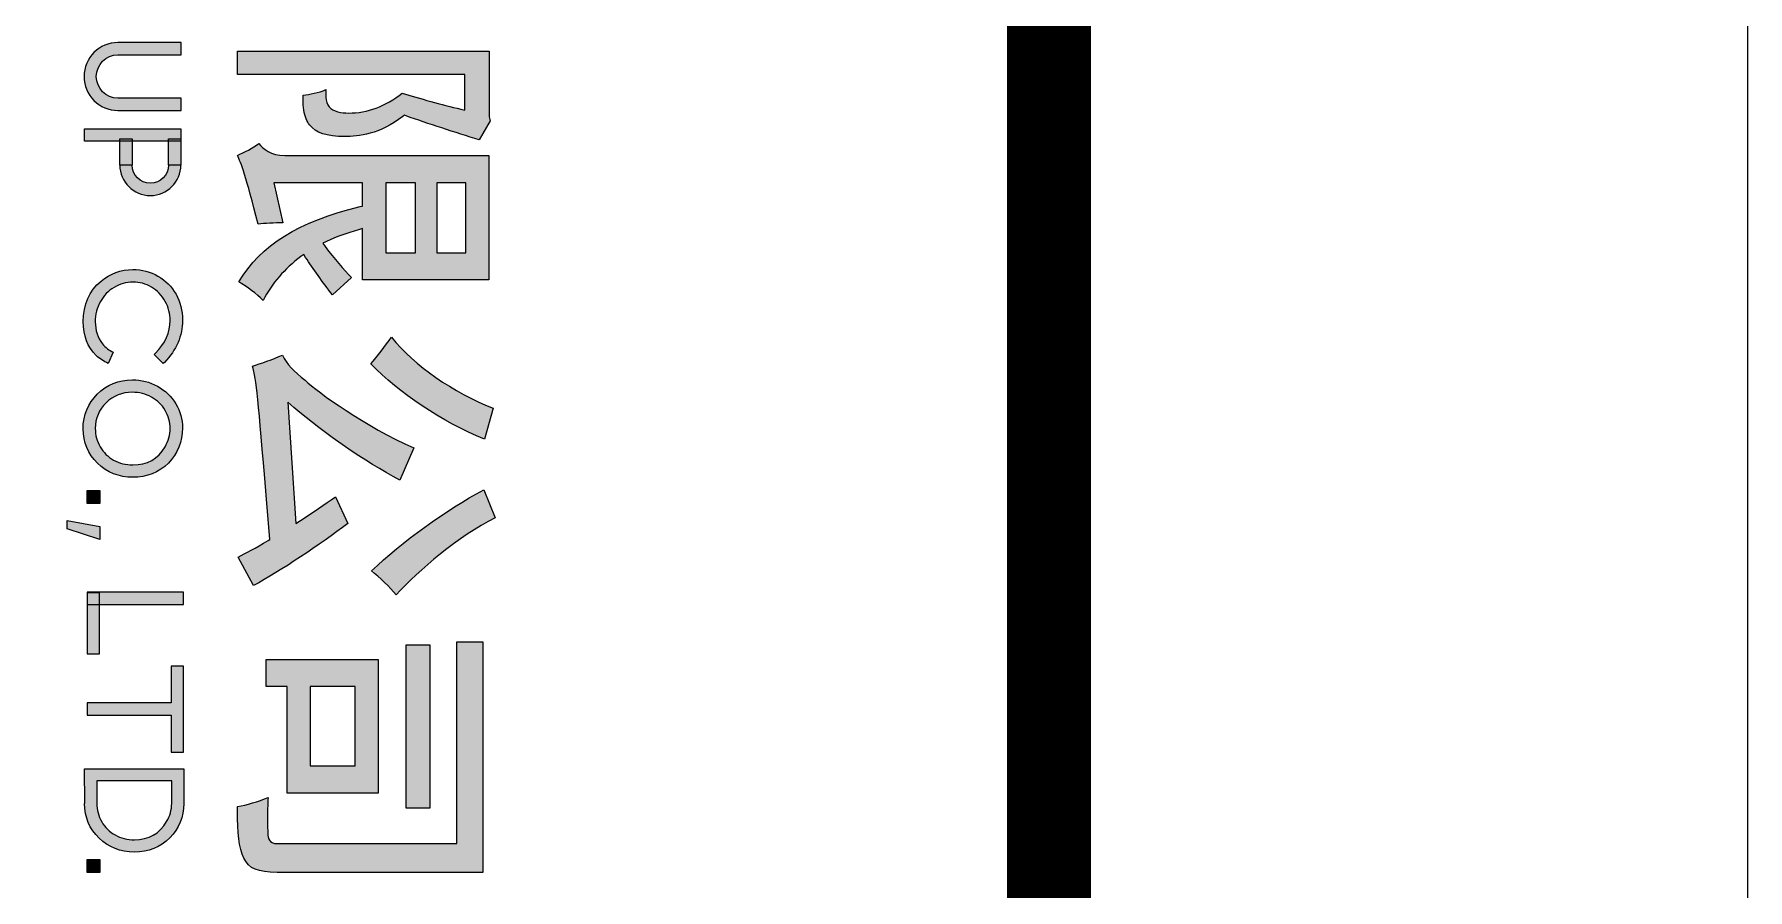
# Model space of a CAD drawing. Header units: millimetres. Extents: x 434053 to 1059003, y -2417481 to 936527.
# Drawn here: x 607275 to 608501, y -1806685 to -1806072 of the extents above; entities that cross this region are included whole.
import ezdxf

# ---------------------------------------------------------------- set-up
doc = ezdxf.new("R2010")
doc.units = ezdxf.units.MM
doc.header["$LTSCALE"] = 1000
doc.header["$MEASUREMENT"] = 0
for name, color, linetype in [('_U+56FE_U+5C42 1', 7, 'Continuous'), ('A-ANNO-TTLB', 7, 'Continuous'), ('图框层', 3, 'Continuous')]:
    doc.layers.add(name, color=color, linetype=linetype)

# ---------------------------------------------------------------- blocks, each defined once
blk = doc.blocks.new('asdfgafglogo2021h')
at = {"layer": '_U+56FE_U+5C42 1'}
h = blk.add_hatch(color=256, dxfattribs=at)
h.dxf.hatch_style = 2
edge = h.paths.add_edge_path()
edge.add_spline(control_points=[(397508.9393783348, -17780.56465822769), (397508.9393783348, -17780.56465822769), (397508.9393783348, -17420.42805460516), (397508.9393783348, -17420.42805460516), (397508.9393783348, -17420.42805460516), (397602.7497277742, -17420.42805460516), (397602.7497277742, -17420.42805460516), (397602.7497277742, -17420.42805460516), (397608.7246345655, -17418.71288142959), (397608.7246345655, -17418.71288142959), (397608.7246345655, -17418.71288142959), (397636.0380202476, -17434.49114762487), (397636.0380202476, -17434.49114762487), (397625.4583546409, -17468.4097753752), (397612.3872093004, -17508.42274185571), (397601.6151258181, -17539.13661663203), (397601.6151258181, -17539.13661663203), (397600.7724682252, -17541.53188748835), (397600.7724682252, -17541.53188748835), (397600.7724682252, -17541.53188748835), (397602.3283989776, -17543.54232258391), (397602.3283989776, -17543.54232258391), (397628.1488873492, -17577.16900596395), (397631.1446346188, -17607.13974961574), (397631.1446346188, -17626.77300851899), (397631.1446346188, -17652.6233554899), (397625.8332377432, -17668.66039055882), (397614.4109145436, -17677.21635113869), (397609.4710832207, -17681.16755278683), (397602.9753211454, -17683.66235013308), (397593.2084551855, -17685.44387430189), (397588.7695738492, -17686.19032297601), (397583.3254749904, -17686.48226734633), (397577.6226072644, -17686.48226734633), (397575.6652530129, -17686.48226734633), (397573.6879934639, -17686.44909184964), (397571.6941461671, -17686.38274085636), (397571.0306362514, -17676.89123127177), (397568.4396300304, -17664.51345348059), (397564.0339241897, -17653.85748396434), (397566.1704261185, -17653.95369290462), (397568.0514767296, -17654.01672634817), (397569.7832376097, -17654.01672634817), (397571.5315862377, -17654.01672634817), (397574.6932109863, -17653.82430846778), (397574.7396566804, -17653.82430846778), (397580.2467889813, -17653.82430846778), (397584.9776146805, -17652.33472866928), (397588.3946907467, -17649.3854270192), (397595.8790825964, -17643.81194358603), (397597.5013643405, -17631.04933003405), (397597.5013643405, -17621.39194296627), (397597.5013643405, -17594.40699401077), (397587.943504004, -17568.58318743718), (397569.0699644503, -17544.6437490719), (397576.5875317958, -17520.2464888532), (397585.3027345393, -17488.36815414537), (397591.9909144901, -17460.69978995932), (397591.9909144901, -17460.69978995932), (397593.4010630781, -17454.90071314913), (397593.4010630781, -17454.90071314913), (397593.4010630781, -17454.90071314913), (397542.5859661628, -17454.90071314913), (397542.5859661628, -17454.90071314913), (397542.5859661628, -17454.90071314913), (397542.5859661628, -17780.56465822769), (397542.5859661628, -17780.56465822769), (397542.5859661628, -17780.56465822769), (397508.9393783348, -17780.56465822769), (397508.9393783348, -17780.56465822769)], knot_values=[0, 0, 0, 0, 1, 1, 1, 2, 2, 2, 3, 3, 3, 4, 4, 4, 5, 5, 5, 6, 6, 6, 7, 7, 7, 8, 8, 8, 9, 9, 9, 10, 10, 10, 11, 11, 11, 12, 12, 12, 13, 13, 13, 14, 14, 14, 15, 15, 15, 16, 16, 16, 17, 17, 17, 18, 18, 18, 19, 19, 19, 20, 20, 20, 21, 21, 21, 22, 22, 22, 23, 23, 23, 23], degree=3, periodic=0)
edge = h.paths.add_edge_path()
edge.add_spline(control_points=[(397658.1163126944, -17780.53148273109), (397654.1153479023, -17771.07314864301), (397647.2480202744, -17758.21100860114), (397641.3029714291, -17749.85078345144), (397648.4290679244, -17744.14791558143), (397658.3419060658, -17732.64928845086), (397658.3419060658, -17712.85346961423), (397658.3419060658, -17712.85346961423), (397658.3419060658, -17420.81620791565), (397658.3419060658, -17420.81620791565), (397658.3419060658, -17420.81620791565), (397835.9966860096, -17420.81620791565), (397835.9966860096, -17420.81620791565), (397835.9966860096, -17420.81620791565), (397835.9966860096, -17601.37053075253), (397835.9966860096, -17601.37053075253), (397835.9966860096, -17601.37053075253), (397762.9077512394, -17601.37053075253), (397762.9077512394, -17601.37053075253), (397762.9077512394, -17601.37053075253), (397764.5930664254, -17607.33216749617), (397764.5930664254, -17607.33216749617), (397769.290716629, -17624.11565123927), (397774.7812611819, -17639.11429326383), (397781.3898199429, -17653.20724423046), (397781.3898199429, -17653.20724423046), (397783.8547592798, -17658.45560779667), (397783.8547592798, -17658.45560779667), (397783.8547592798, -17658.45560779667), (397788.4860584919, -17654.95891045233), (397788.4860584919, -17654.95891045233), (397805.9662272225, -17641.73847504694), (397821.7909387132, -17628.16306182761), (397832.7421698727, -17617.08576350422), (397832.7421698727, -17617.08576350422), (397857.8029393909, -17644.42900782328), (397857.8029393909, -17644.42900782328), (397839.496897049, -17658.68451872344), (397820.1719745187, -17672.54855876337), (397804.2145610448, -17682.81969251881), (397804.2145610448, -17682.81969251881), (397800.0045906293, -17685.54008324209), (397800.0045906293, -17685.54008324209), (397800.0045906293, -17685.54008324209), (397802.9671624032, -17689.55763588352), (397802.9671624032, -17689.55763588352), (397820.3643923943, -17713.1752719315), (397841.4241971204, -17731.28577553959), (397865.6588967935, -17743.53416889388), (397856.439426514, -17752.99250298196), (397845.9426996468, -17766.85986057154), (397839.2843776421, -17778.42483869535), (397786.7542976117, -17747.71428146871), (397752.4276121201, -17692.44058654028), (397731.4640163317, -17604.96675458678), (397731.4640163317, -17604.96675458678), (397730.6080885404, -17601.37053075253), (397730.6080885404, -17601.37053075253), (397730.6080885404, -17601.37053075253), (397697.366241761, -17601.37053075253), (397697.366241761, -17601.37053075253), (397697.366241761, -17601.37053075253), (397697.366241761, -17728.24026494935), (397697.366241761, -17728.24026494935), (397697.366241761, -17728.24026494935), (397754.7764372218, -17715.44447590072), (397754.7764372218, -17715.44447590072), (397754.7100862302, -17727.49713382488), (397755.3603259476, -17741.42752485814), (397756.44516466, -17750.72661656239), (397688.3126489605, -17768.2532314298), (397668.4836551281, -17775.18691022468), (397658.1163126944, -17780.53148273109)], knot_values=[0, 0, 0, 0, 1, 1, 1, 2, 2, 2, 3, 3, 3, 4, 4, 4, 5, 5, 5, 6, 6, 6, 7, 7, 7, 8, 8, 8, 9, 9, 9, 10, 10, 10, 11, 11, 11, 12, 12, 12, 13, 13, 13, 14, 14, 14, 15, 15, 15, 16, 16, 16, 17, 17, 17, 18, 18, 18, 19, 19, 19, 20, 20, 20, 21, 21, 21, 22, 22, 22, 23, 23, 23, 24, 24, 24, 24], degree=3, periodic=0)
h.paths.add_polyline_path([(397697.366241761, -17568.16517617964), (397797.8017377091, -17568.16517617964), (397797.8017377091, -17525.65741235286), (397697.366241761, -17525.65741235286)])
h.paths.add_polyline_path([(397697.366241761, -17495.33169088713), (397797.8017377091, -17495.33169088713), (397797.8017377091, -17453.63672672772), (397697.366241761, -17453.63672672772)])
h = blk.add_hatch(color=256, dxfattribs=at)
h.dxf.hatch_style = 2
edge = h.paths.add_edge_path()
edge.add_spline(control_points=[(398233.0343844991, -17779.59261617654), (398227.623461136, -17768.34944037), (398220.1390692863, -17754.80720264733), (398209.2378069448, -17736.5341391058), (398209.2378069448, -17736.5341391058), (398207.7314338617, -17734.00948381256), (398207.7314338617, -17734.00948381256), (398207.7314338617, -17734.00948381256), (398144.3761895556, -17739.35405631897), (398144.3761895556, -17739.35405631897), (398008.6286958911, -17750.75979205899), (397978.1769083074, -17753.31762284887), (397959.7081098023, -17758.95413972556), (397956.4038304219, -17747.90669934914), (397949.6824749752, -17729.01988912003), (397943.9165738073, -17716.02836464135), (397957.0208946436, -17710.58426564497), (397967.3384738336, -17698.95293652796), (397979.991607927, -17683.56614119288), (397997.5513978476, -17665.58502202163), (398045.9212707061, -17596.73923142349), (398076.8607380779, -17528.21524314277), (398076.8607380779, -17528.21524314277), (398122.9151647242, -17547.94802853577), (398122.9151647242, -17547.94802853577), (398095.0674501663, -17599.75156651717), (398058.1995216972, -17653.53236409738), (398018.7206817098, -17699.86194513552), (398018.7206817098, -17699.86194513552), (398011.4983762768, -17708.3482371724), (398011.4983762768, -17708.3482371724), (398011.4983762768, -17708.3482371724), (398185.069252689, -17696.72022560504), (398185.069252689, -17696.72022560504), (398185.069252689, -17696.72022560504), (398180.580608109, -17689.97896469068), (398180.580608109, -17689.97896469068), (398169.2909868923, -17673.00306306717), (398157.6430703213, -17655.73521707339), (398146.9041623347, -17640.28207074504), (398146.9041623347, -17640.28207074504), (398185.1192208978, -17622.68910488434), (398185.1192208978, -17622.68910488434), (398214.9404690965, -17662.4731604381), (398252.7472640962, -17718.03548218724), (398273.8070688223, -17757.66029535719), (398273.8070688223, -17757.66029535719), (398233.0343844991, -17779.59261617654), (398233.0343844991, -17779.59261617654)], knot_values=[0, 0, 0, 0, 1, 1, 1, 2, 2, 2, 3, 3, 3, 4, 4, 4, 5, 5, 5, 6, 6, 6, 7, 7, 7, 8, 8, 8, 9, 9, 9, 10, 10, 10, 11, 11, 11, 12, 12, 12, 13, 13, 13, 14, 14, 14, 15, 15, 15, 16, 16, 16, 16], degree=3, periodic=0)
edge = h.paths.add_edge_path()
edge.add_spline(control_points=[(397956.3706549262, -17589.41739931819), (397946.6537511508, -17581.18655860532), (397930.5037208603, -17568.55332949015), (397918.1922943734, -17560.19310434043), (397959.6616641083, -17526.40386102693), (397997.1599269972, -17472.62306344675), (398019.7756624758, -17414.37020892132), (398019.7756624758, -17414.37020892132), (398064.3867516617, -17427.06978902968), (398064.3867516617, -17427.06978902968), (398038.9875920865, -17488.30180315208), (397998.1319690238, -17549.72955270467), (397956.3706549262, -17589.41739931819)], knot_values=[0, 0, 0, 0, 1, 1, 1, 2, 2, 2, 3, 3, 3, 4, 4, 4, 4], degree=3, periodic=0)
edge = h.paths.add_edge_path()
edge.add_spline(control_points=[(398252.8304095112, -17588.57474170396), (398211.407278795, -17545.35702224933), (398165.7115553716, -17482.08139753472), (398136.8951152556, -17428.04183108085), (398136.8951152556, -17428.04183108085), (398176.854999932, -17411.77920263482), (398176.854999932, -17411.77920263482), (398203.358903517, -17464.45857372711), (398251.307447579, -17520.63464216371), (398287.2365095172, -17553.25942554563), (398275.7843283712, -17562.52534175328), (398262.0961188092, -17577.00976358012), (398252.8304095112, -17588.57474170396)], knot_values=[0, 0, 0, 0, 1, 1, 1, 2, 2, 2, 3, 3, 3, 4, 4, 4, 4], degree=3, periodic=0)
h = blk.add_hatch(color=256, dxfattribs=at)
h.dxf.hatch_style = 2
edge = h.paths.add_edge_path()
edge.add_spline(control_points=[(398589.9629085811, -17780.20968041378), (398587.9060278423, -17767.63616719265), (398582.7206978506, -17750.07637682855), (398577.1803900541, -17736.63366559561), (398587.743467913, -17737.18437883964), (398598.6117603331, -17737.37679672011), (398607.7648796209, -17737.37679672011), (398617.1601800279, -17737.37679672011), (398624.7407808155, -17737.18437883964), (398628.3370045589, -17736.9886434096), (398628.3370045589, -17736.9886434096), (398628.3535923068, -17736.9886434096), (398628.3701800547, -17736.9886434096), (398634.573997767, -17736.9886434096), (398643.1266405811, -17735.53223910771), (398643.1266405811, -17723.18763681322), (398643.1266405811, -17723.18763681322), (398643.1266405811, -17466.4656912729), (398643.1266405811, -17466.4656912729), (398643.1266405811, -17466.4656912729), (398354.2675987565, -17466.4656912729), (398354.2675987565, -17466.4656912729), (398354.2675987565, -17466.4656912729), (398354.2675987565, -17429.11008207217), (398354.2675987565, -17429.11008207217), (398354.2675987565, -17429.11008207217), (398684.2244447631, -17429.11008207217), (398684.2244447631, -17429.11008207217), (398684.2244447631, -17429.11008207217), (398684.2244447631, -17723.60896562033), (398684.2244447631, -17723.60896562033), (398684.2244447631, -17751.79486755373), (398679.1386412588, -17763.78117448466), (398664.1070411826, -17771.13618208665), (398649.3006003473, -17778.68692511868), (398626.4924469932, -17780.23953836077), (398596.7672027673, -17780.23953836077), (398596.7672027673, -17780.23953836077), (398589.9629085811, -17780.20968041378), (398589.9629085811, -17780.20968041378)], knot_values=[0, 0, 0, 0, 1, 1, 1, 2, 2, 2, 3, 3, 3, 4, 4, 4, 5, 5, 5, 6, 6, 6, 7, 7, 7, 8, 8, 8, 9, 9, 9, 10, 10, 10, 11, 11, 11, 12, 12, 12, 13, 13, 13, 13], degree=3, periodic=0)
h.paths.add_polyline_path([(398379.5207861502, -17739.19149638553), (398379.5207861502, -17578.92067218574), (398570.8306001603, -17578.92067218574), (398570.8306001603, -17709.38663021683), (398418.123793049, -17709.38663021683), (398418.123793049, -17739.19149638553)])
h.paths.add_polyline_path([(398418.123793049, -17676.56611140481), (398531.8095820147, -17676.56611140481), (398531.8095820147, -17611.73787344812), (398418.123793049, -17611.73787344812)])
h.paths.add_polyline_path([(398358.41453573, -17538.90770570528), (398358.41453573, -17505.24784682864), (398592.3449091787, -17505.24784682864), (398592.3449091787, -17538.90770570528)])
h = blk.add_hatch(color=256, dxfattribs=at)
h.dxf.hatch_style = 2
edge = h.paths.add_edge_path()
edge.add_spline(control_points=[(397576.14572626, -17951.43334254938), (397576.14572626, -17968.50875019844), (397562.2647341471, -17982.40279554606), (397545.2224316351, -17982.40279554606), (397528.1602662997, -17982.40279554606), (397514.2761527148, -17968.50875019844), (397514.2761527148, -17951.43334254938), (397514.2761527148, -17951.43334254938), (397514.2761527148, -17861.15349726095), (397514.2761527148, -17861.15349726095), (397514.2761527148, -17861.15349726095), (397496.634655029, -17861.15349726095), (397496.634655029, -17861.15349726095), (397496.634655029, -17861.15349726095), (397496.634655029, -17951.43334254938), (397496.634655029, -17951.43334254938), (397496.634655029, -17978.21505016492), (397518.4307932845, -18000.00456802961), (397545.2224316351, -18000.00456802961), (397571.997517633, -18000.00456802961), (397593.7771035355, -17978.21505016492), (397593.7771035355, -17951.43334254938), (397593.7771035355, -17951.43334254938), (397593.7771035355, -17861.15349726095), (397593.7771035355, -17861.15349726095), (397593.7771035355, -17861.15349726095), (397576.14572626, -17861.15349726095), (397576.14572626, -17861.15349726095), (397576.14572626, -17861.15349726095), (397576.14572626, -17951.43334254938), (397576.14572626, -17951.43334254938)], knot_values=[0, 0, 0, 0, 1, 1, 1, 2, 2, 2, 3, 3, 3, 4, 4, 4, 5, 5, 5, 6, 6, 6, 7, 7, 7, 8, 8, 8, 9, 9, 9, 10, 10, 10, 10], degree=3, periodic=0)
h = blk.add_hatch(color=256, dxfattribs=at)
h.dxf.hatch_style = 2
h.paths.add_polyline_path([(397637.6211663615, -17999.09749906959), (397620.0953445942, -17999.09749906959), (397620.0953445942, -17861.42164538417), (397637.6211663615, -17861.42164538417)])
h = blk.add_hatch(color=256, dxfattribs=at)
h.dxf.hatch_style = 2
h.paths.add_polyline_path([(397671.890967186, -17878.9472770426), (397634.3303680599, -17878.9472770426), (397634.3303680599, -17861.42164538417), (397671.890967186, -17861.42164538417)])
h = blk.add_hatch(color=256, dxfattribs=at)
h.dxf.hatch_style = 2
edge = h.paths.add_edge_path()
edge.add_spline(control_points=[(397671.890967186, -17948.78496602375), (397671.890967186, -17948.78496602375), (397671.890967186, -17931.25933436528), (397671.890967186, -17931.25933436528), (397686.3113770037, -17931.25933436528), (397698.0469951866, -17919.52371588608), (397698.0469951866, -17905.103305704), (397698.0469951866, -17890.68289552185), (397686.3113770037, -17878.9472770426), (397671.890967186, -17878.9472770426), (397671.890967186, -17878.9472770426), (397671.890967186, -17861.42164538417), (397671.890967186, -17861.42164538417), (397695.9779510782, -17861.42164538417), (397715.5693159316, -17881.01632120329), (397715.5693159316, -17905.103305704), (397715.5693159316, -17929.19029020464), (397695.9779510782, -17948.78496602375), (397671.890967186, -17948.78496602375)], knot_values=[0, 0, 0, 0, 1, 1, 1, 2, 2, 2, 3, 3, 3, 4, 4, 4, 5, 5, 5, 6, 6, 6, 6], degree=3, periodic=0)
h = blk.add_hatch(color=256, dxfattribs=at)
h.dxf.hatch_style = 2
edge = h.paths.add_edge_path()
edge.add_spline(control_points=[(397939.8536972809, -17958.12380374732), (397937.0762124699, -17964.18527552033), (397933.1036477818, -17969.45885527701), (397927.6810969824, -17973.69625771802), (397919.0672525503, -17980.47941209434), (397908.5101618918, -17983.92230157764), (397896.3013435033, -17983.92230157764), (397885.8963374048, -17983.92230157764), (397876.1867272129, -17981.44937999685), (397867.4404639579, -17976.573056719), (397858.9524174077, -17971.88874073929), (397852.0865014383, -17965.26779942523), (397847.0181709905, -17956.90555054545), (397841.9034939545, -17948.44729801673), (397839.4274576153, -17939.54213194923), (397839.4274576153, -17929.68023986189), (397839.4274576153, -17920.57644555502), (397841.8372845431, -17911.76066219526), (397846.611178941, -17903.49110649397), (397851.3581979123, -17895.27451832318), (397858.2472871756, -17888.64695606777), (397867.10610643, -17883.81366890847), (397875.6440066034, -17879.04328069166), (397884.8667810564, -17876.62663711201), (397894.500250425, -17876.62663711201), (397911.4697225844, -17876.62663711201), (397927.2076996905, -17883.76732231928), (397941.2705786864, -17897.84013308242), (397941.2705786864, -17897.84013308242), (397942.8960197379, -17899.47550558699), (397942.8960197379, -17899.47550558699), (397942.8960197379, -17899.47550558699), (397956.0485193261, -17886.55804908311), (397956.0485193261, -17886.55804908311), (397956.0485193261, -17886.55804908311), (397954.3370060396, -17884.90281375465), (397954.3370060396, -17884.90281375465), (397936.6359198836, -17867.70822916193), (397916.3427352685, -17858.9917599219), (397894.0367845448, -17858.9917599219), (397880.2751583711, -17858.9917599219), (397867.7682005447, -17862.13670704609), (397856.8767523582, -17868.34714999873), (397845.9422680541, -17874.49800447951), (397837.1960047991, -17883.20454230759), (397830.8928688274, -17894.21516771293), (397824.6296537782, -17905.18606747035), (397821.4516019475, -17917.24280160335), (397821.4516019475, -17930.01790786895), (397821.4516019475, -17947.17607728444), (397826.999755433, -17962.49362501458), (397837.9377458196, -17975.55012128599), (397852.1295375558, -17992.52290434472), (397871.6513825273, -18001.12350711172), (397895.9734098302, -18001.12350711172), (397916.2268687984, -18001.12350711172), (397932.5474887253, -17994.86671756989), (397944.4916665542, -17982.51535154842), (397949.2786070034, -17977.54964556287), (397952.8671571051, -17971.68018108793), (397955.7737502686, -17965.31083554375), (397955.7737502686, -17965.31083554375), (397939.8536972809, -17958.12380374732), (397939.8536972809, -17958.12380374732)], knot_values=[0, 0, 0, 0, 1, 1, 1, 2, 2, 2, 3, 3, 3, 4, 4, 4, 5, 5, 5, 6, 6, 6, 7, 7, 7, 8, 8, 8, 9, 9, 9, 10, 10, 10, 11, 11, 11, 12, 12, 12, 13, 13, 13, 14, 14, 14, 15, 15, 15, 16, 16, 16, 17, 17, 17, 18, 18, 18, 19, 19, 19, 20, 20, 20, 21, 21, 21, 21], degree=3, periodic=0)
h = blk.add_hatch(color=256, dxfattribs=at)
h.dxf.hatch_style = 2
edge = h.paths.add_edge_path()
edge.add_spline(control_points=[(398048.251946662, -17859.14073110145), (398035.9566580273, -17859.14073110145), (398024.3435272558, -17862.30223057899), (398013.7237377089, -17868.55902012081), (398003.0009234689, -17874.97471225414), (397994.4830826835, -17883.83353173245), (397988.4050587107, -17894.88388278562), (397982.3899336788, -17905.95078619217), (397979.3343693395, -17918.03731456106), (397979.3343693395, -17930.79255800268), (397979.3343693395, -17950.59579347312), (397986.1738015442, -17967.46595194149), (397999.6672796014, -17980.93956751566), (398013.1475157765, -17994.44959826712), (398029.8389084077, -18001.28903064453), (398049.2846125559, -18001.28903064453), (398068.746869057, -18001.28903064453), (398085.3753627474, -17994.36021555934), (398098.7035194754, -17980.68466127507), (398112.0478241574, -17967.0091069908), (398118.8111155389, -17950.01977157885), (398118.8111155389, -17930.18012093113), (398118.8111155389, -17909.97962898178), (398111.9385786285, -17892.86780615552), (398098.3822016303, -17879.32136022687), (398084.9218282788, -17865.92388547776), (398068.0582911778, -17859.14073110145), (398048.251946662, -17859.14073110145)], knot_values=[0, 0, 0, 0, 1, 1, 1, 2, 2, 2, 3, 3, 3, 4, 4, 4, 5, 5, 5, 6, 6, 6, 7, 7, 7, 8, 8, 8, 9, 9, 9, 9], degree=3, periodic=0)
edge = h.paths.add_edge_path()
edge.add_spline(control_points=[(398094.2143191784, -17957.57095514758), (398089.6293174342, -17965.78423284769), (398083.2566615804, -17972.27606580618), (398075.2684960866, -17976.86106766616), (398067.2439154168, -17981.49572658604), (398058.3652333388, -17983.84616075261), (398048.8774246753, -17983.84616075261), (398034.3941159167, -17983.84616075261), (398022.0330190581, -17978.66196370362), (398012.1347117936, -17968.43260937333), (398002.2196524136, -17958.19663410172), (397997.1943580831, -17945.5274628972), (397997.1943580831, -17930.79255800268), (397997.1943580831, -17920.82142038366), (397999.4951351316, -17911.60838054507), (398004.0337902878, -17903.4083447275), (398008.6386548554, -17895.19506702743), (398014.8492977323, -17888.82572148325), (398023.0193390264, -17883.91960396951), (398031.0008835789, -17879.15252622333), (398039.6941793048, -17876.72926170237), (398048.8674932637, -17876.72926170237), (398058.1103271046, -17876.72926170237), (398066.9492835357, -17879.15252622333), (398075.1294563226, -17883.92953538146), (398092.5791487599, -17894.20523630098), (398101.053953642, -17909.33739767434), (398101.053953642, -17930.18012093113), (398101.053953642, -17940.10491196092), (398098.7529743346, -17949.32126227019), (398094.2143191784, -17957.57095514758)], knot_values=[0, 0, 0, 0, 1, 1, 1, 2, 2, 2, 3, 3, 3, 4, 4, 4, 5, 5, 5, 6, 6, 6, 7, 7, 7, 8, 8, 8, 9, 9, 9, 10, 10, 10, 10], degree=3, periodic=0)
h = blk.add_hatch(color=256, dxfattribs=at)
h.dxf.hatch_style = 2
h.paths.add_polyline_path([(398283.3117088028, -17995.59833158511), (398300.9366541356, -17995.59833158511), (398300.9366541356, -17857.79999048535), (398283.3117088028, -17857.79999048535)])
h = blk.add_hatch(color=256, dxfattribs=at)
h.dxf.hatch_style = 2
h.paths.add_polyline_path([(398389.008413271, -17875.43817814614), (398441.7442095056, -17875.43817814614), (398441.7442095056, -17995.59833158511), (398459.372465309, -17995.59833158511), (398459.372465309, -17875.43817814614), (398512.1248138964, -17875.43817814614), (398512.1248138964, -17857.79999048535), (398389.008413271, -17857.79999048535)])
h = blk.add_hatch(color=256, dxfattribs=at)
h.dxf.hatch_style = 2
edge = h.paths.add_edge_path()
edge.add_spline(control_points=[(398585.5940873324, -17857.03196129293), (398585.5940873324, -17857.03196129293), (398535.8873716725, -17857.03196129293), (398535.8873716725, -17857.03196129293), (398535.8873716725, -17857.03196129293), (398535.8873716725, -17999.08756765764), (398535.8873716725, -17999.08756765764), (398535.8873716725, -17999.08756765764), (398585.3226287453, -17999.05777342171), (398585.3226287453, -17999.05777342171), (398585.3226287453, -17999.05777342171), (398585.8125783903, -17999.08756765764), (398585.8125783903, -17999.08756765764), (398605.254972068, -17999.08756765764), (398621.8967076406, -17992.15875257241), (398635.2577668749, -17978.47988781746), (398648.5890318741, -17964.80433353319), (398655.3423918438, -17947.80837717989), (398655.3423918438, -17927.97865794416), (398655.3423918438, -17907.78147646552), (398648.4764758746, -17890.67627458054), (398634.9134779352, -17877.11658676926), (398621.6616642299, -17863.97070779011), (398605.076206657, -17857.20741623774), (398585.5940873324, -17857.03196129293)], knot_values=[0, 0, 0, 0, 1, 1, 1, 2, 2, 2, 3, 3, 3, 4, 4, 4, 5, 5, 5, 6, 6, 6, 7, 7, 7, 8, 8, 8, 8], degree=3, periodic=0)
edge = h.paths.add_edge_path()
edge.add_spline(control_points=[(398630.7224221893, -17955.37280263125), (398626.1738356214, -17963.55959656615), (398619.8111111793, -17970.04480858332), (398611.796461921, -17974.64967326724), (398603.7851231333, -17979.25784842191), (398594.9693399964, -17981.61159305903), (398585.5940873324, -17981.641387295), (398585.5940873324, -17981.641387295), (398553.3467934767, -17981.641387295), (398553.3467934767, -17981.641387295), (398553.3467934767, -17981.641387295), (398553.3467934767, -17874.51124636218), (398553.3467934767, -17874.51124636218), (398553.3467934767, -17874.51124636218), (398583.2734474604, -17874.51124636218), (398583.2734474604, -17874.51124636218), (398583.2734474604, -17874.51124636218), (398583.2734474604, -17874.55428248073), (398583.2734474604, -17874.55428248073), (398583.2734474604, -17874.55428248073), (398585.5940873324, -17874.55428248073), (398585.5940873324, -17874.55428248073), (398594.7045023504, -17874.55428248073), (398603.4673179584, -17876.97423653102), (398611.6441802746, -17881.72807239453), (398629.0936706671, -17892.00046284337), (398637.5784067468, -17907.13262421673), (398637.5784067468, -17927.97865794416), (398637.5784067468, -17937.93324320992), (398635.2646035702, -17947.15290398982), (398630.7224221893, -17955.37280263125)], knot_values=[0, 0, 0, 0, 1, 1, 1, 2, 2, 2, 3, 3, 3, 4, 4, 4, 5, 5, 5, 6, 6, 6, 7, 7, 7, 8, 8, 8, 9, 9, 9, 10, 10, 10, 10], degree=3, periodic=0)
h = blk.add_hatch(color=256, dxfattribs=at)
h.dxf.hatch_style = 2
h.paths.add_polyline_path([(397671.890967186, -17948.78496602375), (397634.3303680599, -17948.78496602375), (397634.3303680599, -17931.25933436528), (397671.890967186, -17931.25933436528)])
h = blk.add_hatch(color=256, dxfattribs=at)
h.dxf.hatch_style = 2
h.paths.add_polyline_path([(398156.192949254, -17995.58177923181), (398137.9357040416, -17995.58177923181), (398137.9357040416, -17977.3245335582), (398156.192949254, -17977.3245335582)])
h = blk.add_hatch(color=256, dxfattribs=at)
h.dxf.hatch_style = 2
h.paths.add_polyline_path([(398192.5253637973, -18023.94258135078), (398180.521597498, -18023.94258135078), (398189.4797308698, -17977.3245335582), (398207.7138027881, -17977.3245335582)])
h = blk.add_hatch(color=256, dxfattribs=at)
h.dxf.hatch_style = 2
h.paths.add_polyline_path([(398284.2353300927, -17977.98331721894), (398284.2353300927, -17995.60164205575), (398371.5291286433, -17995.60164205575), (398371.5291286433, -17977.98331721894)])
h = blk.add_hatch(color=256, dxfattribs=at)
h.dxf.hatch_style = 2
h.paths.add_polyline_path([(398684.2692837144, -17995.58177923181), (398666.0087280314, -17995.58177923181), (398666.0087280314, -17977.3245335582), (398684.2692837144, -17977.3245335582)])
at = {"layer": '_U+56FE_U+5C42 1', "lineweight": 0}
for p, q in [((397797.8017377091, -17453.63672672772), (397697.366241761, -17453.63672672772)), ((397697.366241761, -17453.63672672772), (397697.366241761, -17495.33169088713)), ((397797.8017377091, -17495.33169088713), (397797.8017377091, -17453.63672672772)), ((397697.366241761, -17495.33169088713), (397797.8017377091, -17495.33169088713)), ((398358.41453573, -17538.90770570528), (398358.41453573, -17505.24784682864)), ((398358.41453573, -17505.24784682864), (398592.3449091787, -17505.24784682864)), ((398592.3449091787, -17505.24784682864), (398592.3449091787, -17538.90770570528)), ((397797.8017377091, -17525.65741235286), (397697.366241761, -17525.65741235286)), ((397697.366241761, -17525.65741235286), (397697.366241761, -17568.16517617964)), ((397797.8017377091, -17568.16517617964), (397797.8017377091, -17525.65741235286)), ((398592.3449091787, -17538.90770570528), (398358.41453573, -17538.90770570528)), ((397697.366241761, -17568.16517617964), (397797.8017377091, -17568.16517617964)), ((398379.5207861502, -17739.19149638553), (398379.5207861502, -17578.92067218574)), ((398379.5207861502, -17578.92067218574), (398570.8306001603, -17578.92067218574)), ((398570.8306001603, -17578.92067218574), (398570.8306001603, -17709.38663021683)), ((398531.8095820147, -17611.73787344812), (398418.123793049, -17611.73787344812)), ((398418.123793049, -17611.73787344812), (398418.123793049, -17676.56611140481)), ((398531.8095820147, -17676.56611140481), (398531.8095820147, -17611.73787344812)), ((398418.123793049, -17676.56611140481), (398531.8095820147, -17676.56611140481)), ((398570.8306001603, -17709.38663021683), (398418.123793049, -17709.38663021683)), ((398418.123793049, -17709.38663021683), (398418.123793049, -17739.19149638553)), ((398418.123793049, -17739.19149638553), (398379.5207861502, -17739.19149638553))]:
    blk.add_line(p, q, dxfattribs=at)
for points in [[(397637.6211663615, -17999.09749906959), (397620.0953445942, -17999.09749906959), (397620.0953445942, -17861.42164538417), (397637.6211663615, -17861.42164538417), (397637.6211663615, -17999.09749906959)], [(397671.890967186, -17878.9472770426), (397634.3303680599, -17878.9472770426), (397634.3303680599, -17861.42164538417), (397671.890967186, -17861.42164538417), (397671.890967186, -17878.9472770426)], [(398283.3117088028, -17995.59833158511), (398300.9366541356, -17995.59833158511), (398300.9366541356, -17857.79999048535), (398283.3117088028, -17857.79999048535), (398283.3117088028, -17995.59833158511)], [(398389.008413271, -17875.43817814614), (398441.7442095056, -17875.43817814614), (398441.7442095056, -17995.59833158511), (398459.372465309, -17995.59833158511), (398459.372465309, -17875.43817814614), (398512.1248138964, -17875.43817814614), (398512.1248138964, -17857.79999048535), (398389.008413271, -17857.79999048535), (398389.008413271, -17875.43817814614)], [(397671.890967186, -17948.78496602375), (397634.3303680599, -17948.78496602375), (397634.3303680599, -17931.25933436528), (397671.890967186, -17931.25933436528), (397671.890967186, -17948.78496602375)], [(398156.192949254, -17995.58177923181), (398137.9357040416, -17995.58177923181), (398137.9357040416, -17977.3245335582), (398156.192949254, -17977.3245335582), (398156.192949254, -17995.58177923181)], [(398192.5253637973, -18023.94258135078), (398180.521597498, -18023.94258135078), (398189.4797308698, -17977.3245335582), (398207.7138027881, -17977.3245335582), (398192.5253637973, -18023.94258135078)], [(398284.2353300927, -17977.98331721894), (398284.2353300927, -17995.60164205575), (398371.5291286433, -17995.60164205575), (398371.5291286433, -17977.98331721894), (398284.2353300927, -17977.98331721894)], [(398684.2692837144, -17995.58177923181), (398666.0087280314, -17995.58177923181), (398666.0087280314, -17977.3245335582), (398684.2692837144, -17977.3245335582), (398684.2692837144, -17995.58177923181)]]:
    blk.add_lwpolyline(points, dxfattribs=at)
for points in [[(397508.9393783348, -17780.56465822769), (397508.9393783348, -17780.56465822769), (397508.9393783348, -17420.42805460516), (397508.9393783348, -17420.42805460516)], [(397508.9393783348, -17420.42805460516), (397508.9393783348, -17420.42805460516), (397602.7497277742, -17420.42805460516), (397602.7497277742, -17420.42805460516)], [(397602.7497277742, -17420.42805460516), (397602.7497277742, -17420.42805460516), (397608.7246345655, -17418.71288142959), (397608.7246345655, -17418.71288142959)], [(397608.7246345655, -17418.71288142959), (397608.7246345655, -17418.71288142959), (397636.0380202476, -17434.49114762487), (397636.0380202476, -17434.49114762487)], [(397658.3419060658, -17712.85346961423), (397658.3419060658, -17712.85346961423), (397658.3419060658, -17420.81620791565), (397658.3419060658, -17420.81620791565)], [(397658.3419060658, -17420.81620791565), (397658.3419060658, -17420.81620791565), (397835.9966860096, -17420.81620791565), (397835.9966860096, -17420.81620791565)], [(397835.9966860096, -17420.81620791565), (397835.9966860096, -17420.81620791565), (397835.9966860096, -17601.37053075253), (397835.9966860096, -17601.37053075253)], [(397918.1922943734, -17560.19310434043), (397959.6616641083, -17526.40386102693), (397997.1599269972, -17472.62306344675), (398019.7756624758, -17414.37020892132)], [(398064.3867516617, -17427.06978902968), (398038.9875920865, -17488.30180315208), (397998.1319690238, -17549.72955270467), (397956.3706549262, -17589.41739931819)], [(398019.7756624758, -17414.37020892132), (398019.7756624758, -17414.37020892132), (398064.3867516617, -17427.06978902968), (398064.3867516617, -17427.06978902968)], [(398136.8951152556, -17428.04183108085), (398136.8951152556, -17428.04183108085), (398176.854999932, -17411.77920263482), (398176.854999932, -17411.77920263482)], [(398252.8304095112, -17588.57474170396), (398211.407278795, -17545.35702224933), (398165.7115553716, -17482.08139753472), (398136.8951152556, -17428.04183108085)], [(398176.854999932, -17411.77920263482), (398203.358903517, -17464.45857372711), (398251.307447579, -17520.63464216371), (398287.2365095172, -17553.25942554563)], [(398354.2675987565, -17466.4656912729), (398354.2675987565, -17466.4656912729), (398354.2675987565, -17429.11008207217), (398354.2675987565, -17429.11008207217)], [(398354.2675987565, -17429.11008207217), (398354.2675987565, -17429.11008207217), (398684.2244447631, -17429.11008207217), (398684.2244447631, -17429.11008207217)], [(398684.2244447631, -17429.11008207217), (398684.2244447631, -17429.11008207217), (398684.2244447631, -17723.60896562033), (398684.2244447631, -17723.60896562033)], [(397593.4010630781, -17454.90071314913), (397593.4010630781, -17454.90071314913), (397542.5859661628, -17454.90071314913), (397542.5859661628, -17454.90071314913)], [(397542.5859661628, -17454.90071314913), (397542.5859661628, -17454.90071314913), (397542.5859661628, -17780.56465822769), (397542.5859661628, -17780.56465822769)], [(397591.9909144901, -17460.69978995932), (397591.9909144901, -17460.69978995932), (397593.4010630781, -17454.90071314913), (397593.4010630781, -17454.90071314913)], [(397636.0380202476, -17434.49114762487), (397625.4583546409, -17468.4097753752), (397612.3872093004, -17508.42274185571), (397601.6151258181, -17539.13661663203)], [(397569.0699644503, -17544.6437490719), (397576.5875317958, -17520.2464888532), (397585.3027345393, -17488.36815414537), (397591.9909144901, -17460.69978995932)], [(398643.1266405811, -17466.4656912729), (398643.1266405811, -17466.4656912729), (398354.2675987565, -17466.4656912729), (398354.2675987565, -17466.4656912729)], [(398643.1266405811, -17723.18763681322), (398643.1266405811, -17723.18763681322), (398643.1266405811, -17466.4656912729), (398643.1266405811, -17466.4656912729)], [(397979.991607927, -17683.56614119288), (397997.5513978476, -17665.58502202163), (398045.9212707061, -17596.73923142349), (398076.8607380779, -17528.21524314277)], [(398076.8607380779, -17528.21524314277), (398076.8607380779, -17528.21524314277), (398122.9151647242, -17547.94802853577), (398122.9151647242, -17547.94802853577)], [(397601.6151258181, -17539.13661663203), (397601.6151258181, -17539.13661663203), (397600.7724682252, -17541.53188748835), (397600.7724682252, -17541.53188748835)], [(397600.7724682252, -17541.53188748835), (397600.7724682252, -17541.53188748835), (397602.3283989776, -17543.54232258391), (397602.3283989776, -17543.54232258391)], [(398122.9151647242, -17547.94802853577), (398095.0674501663, -17599.75156651717), (398058.1995216972, -17653.53236409738), (398018.7206817098, -17699.86194513552)], [(398287.2365095172, -17553.25942554563), (398275.7843283712, -17562.52534175328), (398262.0961188092, -17577.00976358012), (398252.8304095112, -17588.57474170396)], [(397956.3706549262, -17589.41739931819), (397946.6537511508, -17581.18655860532), (397930.5037208603, -17568.55332949015), (397918.1922943734, -17560.19310434043)], [(397730.6080885404, -17601.37053075253), (397730.6080885404, -17601.37053075253), (397697.366241761, -17601.37053075253), (397697.366241761, -17601.37053075253)], [(397697.366241761, -17601.37053075253), (397697.366241761, -17601.37053075253), (397697.366241761, -17728.24026494935), (397697.366241761, -17728.24026494935)], [(397731.4640163317, -17604.96675458678), (397731.4640163317, -17604.96675458678), (397730.6080885404, -17601.37053075253), (397730.6080885404, -17601.37053075253)], [(397835.9966860096, -17601.37053075253), (397835.9966860096, -17601.37053075253), (397762.9077512394, -17601.37053075253), (397762.9077512394, -17601.37053075253)], [(397762.9077512394, -17601.37053075253), (397762.9077512394, -17601.37053075253), (397764.5930664254, -17607.33216749617), (397764.5930664254, -17607.33216749617)], [(397839.2843776421, -17778.42483869535), (397786.7542976117, -17747.71428146871), (397752.4276121201, -17692.44058654028), (397731.4640163317, -17604.96675458678)], [(397764.5930664254, -17607.33216749617), (397769.290716629, -17624.11565123927), (397774.7812611819, -17639.11429326383), (397781.3898199429, -17653.20724423046)], [(397788.4860584919, -17654.95891045233), (397805.9662272225, -17641.73847504694), (397821.7909387132, -17628.16306182761), (397832.7421698727, -17617.08576350422)], [(397832.7421698727, -17617.08576350422), (397832.7421698727, -17617.08576350422), (397857.8029393909, -17644.42900782328), (397857.8029393909, -17644.42900782328)], [(398146.9041623347, -17640.28207074504), (398146.9041623347, -17640.28207074504), (398185.1192208978, -17622.68910488434), (398185.1192208978, -17622.68910488434)], [(398185.1192208978, -17622.68910488434), (398214.9404690965, -17662.4731604381), (398252.7472640962, -17718.03548218724), (398273.8070688223, -17757.66029535719)], [(397571.6941461671, -17686.38274085636), (397571.0306362514, -17676.89123127177), (397568.4396300304, -17664.51345348059), (397564.0339241897, -17653.85748396434)], [(397781.3898199429, -17653.20724423046), (397781.3898199429, -17653.20724423046), (397783.8547592798, -17658.45560779667), (397783.8547592798, -17658.45560779667)], [(397857.8029393909, -17644.42900782328), (397839.496897049, -17658.68451872344), (397820.1719745187, -17672.54855876337), (397804.2145610448, -17682.81969251881)], [(398180.580608109, -17689.97896469068), (398169.2909868923, -17673.00306306717), (398157.6430703213, -17655.73521707339), (398146.9041623347, -17640.28207074504)], [(397614.4109145436, -17677.21635113869), (397609.4710832207, -17681.16755278683), (397602.9753211454, -17683.66235013308), (397593.2084551855, -17685.44387430189)], [(397783.8547592798, -17658.45560779667), (397783.8547592798, -17658.45560779667), (397788.4860584919, -17654.95891045233), (397788.4860584919, -17654.95891045233)], [(397804.2145610448, -17682.81969251881), (397804.2145610448, -17682.81969251881), (397800.0045906293, -17685.54008324209), (397800.0045906293, -17685.54008324209)], [(397800.0045906293, -17685.54008324209), (397800.0045906293, -17685.54008324209), (397802.9671624032, -17689.55763588352), (397802.9671624032, -17689.55763588352)], [(397802.9671624032, -17689.55763588352), (397820.3643923943, -17713.1752719315), (397841.4241971204, -17731.28577553959), (397865.6588967935, -17743.53416889388)], [(397943.9165738073, -17716.02836464135), (397957.0208946436, -17710.58426564497), (397967.3384738336, -17698.95293652796), (397979.991607927, -17683.56614119288)], [(398011.4983762768, -17708.3482371724), (398011.4983762768, -17708.3482371724), (398185.069252689, -17696.72022560504), (398185.069252689, -17696.72022560504)], [(398018.7206817098, -17699.86194513552), (398018.7206817098, -17699.86194513552), (398011.4983762768, -17708.3482371724), (398011.4983762768, -17708.3482371724)], [(398185.069252689, -17696.72022560504), (398185.069252689, -17696.72022560504), (398180.580608109, -17689.97896469068), (398180.580608109, -17689.97896469068)], [(397641.3029714291, -17749.85078345144), (397648.4290679244, -17744.14791558143), (397658.3419060658, -17732.64928845086), (397658.3419060658, -17712.85346961423)], [(397697.366241761, -17728.24026494935), (397697.366241761, -17728.24026494935), (397754.7764372218, -17715.44447590072), (397754.7764372218, -17715.44447590072)], [(397754.7764372218, -17715.44447590072), (397754.7100862302, -17727.49713382488), (397755.3603259476, -17741.42752485814), (397756.44516466, -17750.72661656239)], [(397959.7081098023, -17758.95413972556), (397956.4038304219, -17747.90669934914), (397949.6824749752, -17729.01988912003), (397943.9165738073, -17716.02836464135)], [(398684.2244447631, -17723.60896562033), (398684.2244447631, -17751.79486755373), (398679.1386412588, -17763.78117448466), (398664.1070411826, -17771.13618208665)], [(397658.1163126944, -17780.53148273109), (397654.1153479023, -17771.07314864301), (397647.2480202744, -17758.21100860114), (397641.3029714291, -17749.85078345144)], [(397756.44516466, -17750.72661656239), (397688.3126489605, -17768.2532314298), (397668.4836551281, -17775.18691022468), (397658.1163126944, -17780.53148273109)], [(397865.6588967935, -17743.53416889388), (397856.439426514, -17752.99250298196), (397845.9426996468, -17766.85986057154), (397839.2843776421, -17778.42483869535)], [(398144.3761895556, -17739.35405631897), (398008.6286958911, -17750.75979205899), (397978.1769083074, -17753.31762284887), (397959.7081098023, -17758.95413972556)], [(398207.7314338617, -17734.00948381256), (398207.7314338617, -17734.00948381256), (398144.3761895556, -17739.35405631897), (398144.3761895556, -17739.35405631897)], [(398209.2378069448, -17736.5341391058), (398209.2378069448, -17736.5341391058), (398207.7314338617, -17734.00948381256), (398207.7314338617, -17734.00948381256)], [(398233.0343844991, -17779.59261617654), (398227.623461136, -17768.34944037), (398220.1390692863, -17754.80720264733), (398209.2378069448, -17736.5341391058)], [(398589.9629085811, -17780.20968041378), (398587.9060278423, -17767.63616719265), (398582.7206978506, -17750.07637682855), (398577.1803900541, -17736.63366559561)], [(398273.8070688223, -17757.66029535719), (398273.8070688223, -17757.66029535719), (398233.0343844991, -17779.59261617654), (398233.0343844991, -17779.59261617654)], [(398664.1070411826, -17771.13618208665), (398649.3006003473, -17778.68692511868), (398626.4924469932, -17780.23953836077), (398596.7672027673, -17780.23953836077)], [(397542.5859661628, -17780.56465822769), (397542.5859661628, -17780.56465822769), (397508.9393783348, -17780.56465822769), (397508.9393783348, -17780.56465822769)], [(398596.7672027673, -17780.23953836077), (398596.7672027673, -17780.23953836077), (398589.9629085811, -17780.20968041378), (398589.9629085811, -17780.20968041378)], [(397514.2761527148, -17861.15349726095), (397514.2761527148, -17861.15349726095), (397496.634655029, -17861.15349726095), (397496.634655029, -17861.15349726095)], [(397496.634655029, -17861.15349726095), (397496.634655029, -17861.15349726095), (397496.634655029, -17951.43334254938), (397496.634655029, -17951.43334254938)], [(397514.2761527148, -17951.43334254938), (397514.2761527148, -17951.43334254938), (397514.2761527148, -17861.15349726095), (397514.2761527148, -17861.15349726095)], [(397593.7771035355, -17861.15349726095), (397593.7771035355, -17861.15349726095), (397576.14572626, -17861.15349726095), (397576.14572626, -17861.15349726095)], [(397576.14572626, -17861.15349726095), (397576.14572626, -17861.15349726095), (397576.14572626, -17951.43334254938), (397576.14572626, -17951.43334254938)], [(397593.7771035355, -17951.43334254938), (397593.7771035355, -17951.43334254938), (397593.7771035355, -17861.15349726095), (397593.7771035355, -17861.15349726095)]]:
    blk.add_open_spline(points, degree=3, dxfattribs=at)
for points, knots in [([(397588.3946907467, -17649.3854270192), (397595.8790825964, -17643.81194358603), (397597.5013643405, -17631.04933003405), (397597.5013643405, -17621.39194296627), (397597.5013643405, -17594.40699401077), (397587.943504004, -17568.58318743718), (397569.0699644503, -17544.6437490719)], [16, 16, 16, 16, 17, 17, 17, 18, 18, 18, 18]), ([(397602.3283989776, -17543.54232258391), (397628.1488873492, -17577.16900596395), (397631.1446346188, -17607.13974961574), (397631.1446346188, -17626.77300851899), (397631.1446346188, -17652.6233554899), (397625.8332377432, -17668.66039055882), (397614.4109145436, -17677.21635113869)], [7, 7, 7, 7, 8, 8, 8, 9, 9, 9, 9]), ([(397564.0339241897, -17653.85748396434), (397566.1704261185, -17653.95369290462), (397568.0514767296, -17654.01672634817), (397569.7832376097, -17654.01672634817), (397571.5315862377, -17654.01672634817), (397574.6932109863, -17653.82430846778), (397574.7396566804, -17653.82430846778), (397580.2467889813, -17653.82430846778), (397584.9776146805, -17652.33472866928), (397588.3946907467, -17649.3854270192)], [13, 13, 13, 13, 14, 14, 14, 15, 15, 15, 16, 16, 16, 16]), ([(397593.2084551855, -17685.44387430189), (397588.7695738492, -17686.19032297601), (397583.3254749904, -17686.48226734633), (397577.6226072644, -17686.48226734633), (397575.6652530129, -17686.48226734633), (397573.6879934639, -17686.44909184964), (397571.6941461671, -17686.38274085636)], [10, 10, 10, 10, 11, 11, 11, 12, 12, 12, 12]), ([(398628.3370045589, -17736.9886434096), (398628.3370045589, -17736.9886434096), (398628.3535923068, -17736.9886434096), (398628.3701800547, -17736.9886434096), (398634.573997767, -17736.9886434096), (398643.1266405811, -17735.53223910771), (398643.1266405811, -17723.18763681322)], [3, 3, 3, 3, 4, 4, 4, 5, 5, 5, 5]), ([(398577.1803900541, -17736.63366559561), (398587.743467913, -17737.18437883964), (398598.6117603331, -17737.37679672011), (398607.7648796209, -17737.37679672011), (398617.1601800279, -17737.37679672011), (398624.7407808155, -17737.18437883964), (398628.3370045589, -17736.9886434096)], [1, 1, 1, 1, 2, 2, 2, 3, 3, 3, 3]), ([(397671.890967186, -17948.78496602375), (397671.890967186, -17948.78496602375), (397671.890967186, -17931.25933436528), (397671.890967186, -17931.25933436528), (397686.3113770037, -17931.25933436528), (397698.0469951866, -17919.52371588608), (397698.0469951866, -17905.103305704), (397698.0469951866, -17890.68289552185), (397686.3113770037, -17878.9472770426), (397671.890967186, -17878.9472770426), (397671.890967186, -17878.9472770426), (397671.890967186, -17861.42164538417), (397671.890967186, -17861.42164538417), (397695.9779510782, -17861.42164538417), (397715.5693159316, -17881.01632120329), (397715.5693159316, -17905.103305704), (397715.5693159316, -17929.19029020464), (397695.9779510782, -17948.78496602375), (397671.890967186, -17948.78496602375)], [0, 0, 0, 0, 1, 1, 1, 2, 2, 2, 3, 3, 3, 4, 4, 4, 5, 5, 5, 6, 6, 6, 6]), ([(397939.8536972809, -17958.12380374732), (397937.0762124699, -17964.18527552033), (397933.1036477818, -17969.45885527701), (397927.6810969824, -17973.69625771802), (397919.0672525503, -17980.47941209434), (397908.5101618918, -17983.92230157764), (397896.3013435033, -17983.92230157764), (397885.8963374048, -17983.92230157764), (397876.1867272129, -17981.44937999685), (397867.4404639579, -17976.573056719), (397858.9524174077, -17971.88874073929), (397852.0865014383, -17965.26779942523), (397847.0181709905, -17956.90555054545), (397841.9034939545, -17948.44729801673), (397839.4274576153, -17939.54213194923), (397839.4274576153, -17929.68023986189), (397839.4274576153, -17920.57644555502), (397841.8372845431, -17911.76066219526), (397846.611178941, -17903.49110649397), (397851.3581979123, -17895.27451832318), (397858.2472871756, -17888.64695606777), (397867.10610643, -17883.81366890847), (397875.6440066034, -17879.04328069166), (397884.8667810564, -17876.62663711201), (397894.500250425, -17876.62663711201), (397911.4697225844, -17876.62663711201), (397927.2076996905, -17883.76732231928), (397941.2705786864, -17897.84013308242), (397941.2705786864, -17897.84013308242), (397942.8960197379, -17899.47550558699), (397942.8960197379, -17899.47550558699), (397942.8960197379, -17899.47550558699), (397956.0485193261, -17886.55804908311), (397956.0485193261, -17886.55804908311), (397956.0485193261, -17886.55804908311), (397954.3370060396, -17884.90281375465), (397954.3370060396, -17884.90281375465), (397936.6359198836, -17867.70822916193), (397916.3427352685, -17858.9917599219), (397894.0367845448, -17858.9917599219), (397880.2751583711, -17858.9917599219), (397867.7682005447, -17862.13670704609), (397856.8767523582, -17868.34714999873), (397845.9422680541, -17874.49800447951), (397837.1960047991, -17883.20454230759), (397830.8928688274, -17894.21516771293), (397824.6296537782, -17905.18606747035), (397821.4516019475, -17917.24280160335), (397821.4516019475, -17930.01790786895), (397821.4516019475, -17947.17607728444), (397826.999755433, -17962.49362501458), (397837.9377458196, -17975.55012128599), (397852.1295375558, -17992.52290434472), (397871.6513825273, -18001.12350711172), (397895.9734098302, -18001.12350711172), (397916.2268687984, -18001.12350711172), (397932.5474887253, -17994.86671756989), (397944.4916665542, -17982.51535154842), (397949.2786070034, -17977.54964556287), (397952.8671571051, -17971.68018108793), (397955.7737502686, -17965.31083554375), (397955.7737502686, -17965.31083554375), (397939.8536972809, -17958.12380374732), (397939.8536972809, -17958.12380374732)], [0, 0, 0, 0, 1, 1, 1, 2, 2, 2, 3, 3, 3, 4, 4, 4, 5, 5, 5, 6, 6, 6, 7, 7, 7, 8, 8, 8, 9, 9, 9, 10, 10, 10, 11, 11, 11, 12, 12, 12, 13, 13, 13, 14, 14, 14, 15, 15, 15, 16, 16, 16, 17, 17, 17, 18, 18, 18, 19, 19, 19, 20, 20, 20, 21, 21, 21, 21]), ([(398048.251946662, -17859.14073110145), (398035.9566580273, -17859.14073110145), (398024.3435272558, -17862.30223057899), (398013.7237377089, -17868.55902012081), (398003.0009234689, -17874.97471225414), (397994.4830826835, -17883.83353173245), (397988.4050587107, -17894.88388278562), (397982.3899336788, -17905.95078619217), (397979.3343693395, -17918.03731456106), (397979.3343693395, -17930.79255800268), (397979.3343693395, -17950.59579347312), (397986.1738015442, -17967.46595194149), (397999.6672796014, -17980.93956751566), (398013.1475157765, -17994.44959826712), (398029.8389084077, -18001.28903064453), (398049.2846125559, -18001.28903064453), (398068.746869057, -18001.28903064453), (398085.3753627474, -17994.36021555934), (398098.7035194754, -17980.68466127507), (398112.0478241574, -17967.0091069908), (398118.8111155389, -17950.01977157885), (398118.8111155389, -17930.18012093113), (398118.8111155389, -17909.97962898178), (398111.9385786285, -17892.86780615552), (398098.3822016303, -17879.32136022687), (398084.9218282788, -17865.92388547776), (398068.0582911778, -17859.14073110145), (398048.251946662, -17859.14073110145)], [0, 0, 0, 0, 1, 1, 1, 2, 2, 2, 3, 3, 3, 4, 4, 4, 5, 5, 5, 6, 6, 6, 7, 7, 7, 8, 8, 8, 9, 9, 9, 9]), ([(398585.5940873324, -17857.03196129293), (398585.5940873324, -17857.03196129293), (398535.8873716725, -17857.03196129293), (398535.8873716725, -17857.03196129293), (398535.8873716725, -17857.03196129293), (398535.8873716725, -17999.08756765764), (398535.8873716725, -17999.08756765764), (398535.8873716725, -17999.08756765764), (398585.3226287453, -17999.05777342171), (398585.3226287453, -17999.05777342171), (398585.3226287453, -17999.05777342171), (398585.8125783903, -17999.08756765764), (398585.8125783903, -17999.08756765764), (398605.254972068, -17999.08756765764), (398621.8967076406, -17992.15875257241), (398635.2577668749, -17978.47988781746), (398648.5890318741, -17964.80433353319), (398655.3423918438, -17947.80837717989), (398655.3423918438, -17927.97865794416), (398655.3423918438, -17907.78147646552), (398648.4764758746, -17890.67627458054), (398634.9134779352, -17877.11658676926), (398621.6616642299, -17863.97070779011), (398605.076206657, -17857.20741623774), (398585.5940873324, -17857.03196129293)], [0, 0, 0, 0, 1, 1, 1, 2, 2, 2, 3, 3, 3, 4, 4, 4, 5, 5, 5, 6, 6, 6, 7, 7, 7, 8, 8, 8, 8]), ([(398630.7224221893, -17955.37280263125), (398626.1738356214, -17963.55959656615), (398619.8111111793, -17970.04480858332), (398611.796461921, -17974.64967326724), (398603.7851231333, -17979.25784842191), (398594.9693399964, -17981.61159305903), (398585.5940873324, -17981.641387295), (398585.5940873324, -17981.641387295), (398553.3467934767, -17981.641387295), (398553.3467934767, -17981.641387295), (398553.3467934767, -17981.641387295), (398553.3467934767, -17874.51124636218), (398553.3467934767, -17874.51124636218), (398553.3467934767, -17874.51124636218), (398583.2734474604, -17874.51124636218), (398583.2734474604, -17874.51124636218), (398583.2734474604, -17874.51124636218), (398583.2734474604, -17874.55428248073), (398583.2734474604, -17874.55428248073), (398583.2734474604, -17874.55428248073), (398585.5940873324, -17874.55428248073), (398585.5940873324, -17874.55428248073), (398594.7045023504, -17874.55428248073), (398603.4673179584, -17876.97423653102), (398611.6441802746, -17881.72807239453), (398629.0936706671, -17892.00046284337), (398637.5784067468, -17907.13262421673), (398637.5784067468, -17927.97865794416), (398637.5784067468, -17937.93324320992), (398635.2646035702, -17947.15290398982), (398630.7224221893, -17955.37280263125)], [0, 0, 0, 0, 1, 1, 1, 2, 2, 2, 3, 3, 3, 4, 4, 4, 5, 5, 5, 6, 6, 6, 7, 7, 7, 8, 8, 8, 9, 9, 9, 10, 10, 10, 10]), ([(398094.2143191784, -17957.57095514758), (398089.6293174342, -17965.78423284769), (398083.2566615804, -17972.27606580618), (398075.2684960866, -17976.86106766616), (398067.2439154168, -17981.49572658604), (398058.3652333388, -17983.84616075261), (398048.8774246753, -17983.84616075261), (398034.3941159167, -17983.84616075261), (398022.0330190581, -17978.66196370362), (398012.1347117936, -17968.43260937333), (398002.2196524136, -17958.19663410172), (397997.1943580831, -17945.5274628972), (397997.1943580831, -17930.79255800268), (397997.1943580831, -17920.82142038366), (397999.4951351316, -17911.60838054507), (398004.0337902878, -17903.4083447275), (398008.6386548554, -17895.19506702743), (398014.8492977323, -17888.82572148325), (398023.0193390264, -17883.91960396951), (398031.0008835789, -17879.15252622333), (398039.6941793048, -17876.72926170237), (398048.8674932637, -17876.72926170237), (398058.1103271046, -17876.72926170237), (398066.9492835357, -17879.15252622333), (398075.1294563226, -17883.92953538146), (398092.5791487599, -17894.20523630098), (398101.053953642, -17909.33739767434), (398101.053953642, -17930.18012093113), (398101.053953642, -17940.10491196092), (398098.7529743346, -17949.32126227019), (398094.2143191784, -17957.57095514758)], [0, 0, 0, 0, 1, 1, 1, 2, 2, 2, 3, 3, 3, 4, 4, 4, 5, 5, 5, 6, 6, 6, 7, 7, 7, 8, 8, 8, 9, 9, 9, 10, 10, 10, 10]), ([(397496.634655029, -17951.43334254938), (397496.634655029, -17978.21505016492), (397518.4307932845, -18000.00456802961), (397545.2224316351, -18000.00456802961), (397571.997517633, -18000.00456802961), (397593.7771035355, -17978.21505016492), (397593.7771035355, -17951.43334254938)], [5, 5, 5, 5, 6, 6, 6, 7, 7, 7, 7]), ([(397576.14572626, -17951.43334254938), (397576.14572626, -17968.50875019844), (397562.2647341471, -17982.40279554606), (397545.2224316351, -17982.40279554606), (397528.1602662997, -17982.40279554606), (397514.2761527148, -17968.50875019844), (397514.2761527148, -17951.43334254938)], [0, 0, 0, 0, 1, 1, 1, 2, 2, 2, 2])]:
    blk.add_open_spline(points, degree=3, knots=knots, dxfattribs=at)
blk = doc.blocks.new('asdfgafg21GZ_LABEL3')
at = {"xscale": 0.01, "yscale": 0.01, "zscale": 0.01}
blk.add_blockref('asdfgafglogo2021h', (-3989.925144882945, 166.1923339621499), dxfattribs=at)
blk = doc.blocks.new('asdfgafgA$C15443CC7')
at = {"layer": 'A-ANNO-TTLB'}
blk.add_lwpolyline([(52200.0000000298, -1.192092895507812e-07), (209850.0000000298, -1.192092895507812e-07), (209850.0000000298, 89099.99999988079), (52200.0000000298, 89099.99999988079)], close=True, dxfattribs=at)
at = {"layer": 'A-ANNO-TTLB', "const_width": 180}
blk.add_lwpolyline([(55950.0000000298, 1499.999999880791), (208350.0000000298, 1499.999999880791), (208350.0000000298, 87599.99999988079), (55950.0000000298, 87599.99999988079)], close=True, dxfattribs=at)
at = {"layer": '图框层', "xscale": 150.0000000300889, "yscale": 150.0000000300889, "zscale": 150.0000000300889}
blk.add_blockref('asdfgafg21GZ_LABEL3', (208349.9999997616, 87599.99999964237), dxfattribs=at)
blk = doc.blocks.new('asdfadfsdhg')
at = {"xscale": 0.3333333333333333, "yscale": 0.3333333333333333, "zscale": 0.3333333333333333, "rotation": 270}
blk.add_blockref('asdfgafgA$C15443CC7', (3.981404006481171e-08, 69950.00000000955), dxfattribs=at)

msp = doc.modelspace()

# ---------------------------------------------------------------- block references
msp.add_blockref('asdfadfsdhg', (578800.9359465544, -1807326.270222604))

doc.saveas('drawing.dxf')
